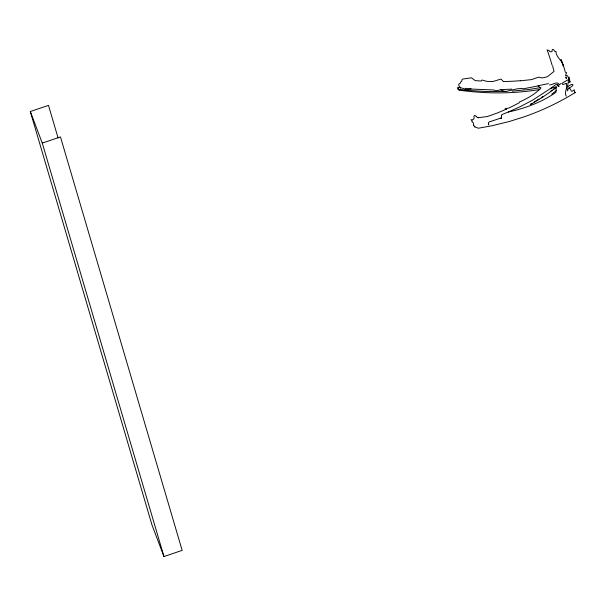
<?xml version="1.0" encoding="UTF-8"?>
<svg xmlns="http://www.w3.org/2000/svg" width="606" height="606" viewBox="0 0 606 606"><rect width="100%" height="100%" fill="white"/><g stroke="black" fill="none" stroke-linecap="round" stroke-linejoin="round"><path stroke-width="0.91" d="M460.613 88.158C459.954 86.537 456.666 84.507 460.439 83.045L460.583 82.083A1.924 1.409 -14.8 0 0 461.863 80.568L461.908 80.113A1.151 0.826 -24.9 0 1 462.976 79.022L471.476 77.81L475.187 80.598L481.058 81.045L481.997 80.015L486.906 81.371L492.723 81.575L501.003 79.053L503.465 81.621M568.11 89.052L567.648 90.87L566.913 87.847M562.421 84.128L562.853 82.666L568.254 79.727M459.318 89.999L458.378 89.749L458.287 87.984L458.136 89.211L468.802 90.445M501.147 118.2L501.745 114.678L508.245 112.027M569.867 80.037L569.488 80.409A1.924 0.485 51.5 0 0 569.496 79.75L569.011 77.318L567.405 87.241C573.049 81.757 575.851 85.34 568.489 88.211C571.943 87.764 569.845 94.21 574.246 89.726L574.7 92.718L575.624 92.271A178.99 122.109 -20.8 0 1 562.482 99.914L561.838 100.263A178.99 122.109 -20.8 0 1 540.052 110.701L539.817 110.8A178.99 122.109 -20.8 0 1 524.97 116.541L509.585 121.427L491.837 125.798L478.399 128.207L474.316 126.768A0.962 0.924 -62.5 0 0 474.945 126.396L473.339 125.472A0.962 0.917 -57.7 0 0 473.536 124.76L473.362 122.882L471.907 121.67A1.151 1.098 -53.7 0 1 472.332 121.011L471.006 119.73L472.483 119.73A1.924 1.818 -50.7 0 0 474.142 117.852L473.922 116.526A1.151 1.091 -50.5 0 1 474.907 115.42L476.377 116.557M557.535 85.969L561.285 83.348M551.763 94.097L556.528 90.536M501.033 118.306L501.473 118.109M550.862 91.029L552.21 90.036M553.551 89.044L554.899 88.044M555.747 88.006L542.506 97.286L530.356 104.671M550.263 88.612L555.444 84.825L557.278 84.62M568.557 82.59L570.193 81.772A0.962 0.53 70.3 0 1 569.966 81.871L570.14 81.81A0.962 0.598 73.3 0 1 569.572 81.431L569.284 79.886M458.053 89.158L457.931 87.855C455.727 86.226 465.673 88.771 466.423 89.923L470.976 89.052L494.019 89.976L495.632 90.855L500.412 89.885L505.533 91.567L517.107 88.87L521.766 88.378L523.319 88.824L537.787 85.961L541.022 87.878C535.174 94.21 527.265 98.536 519.433 102.028L519.334 102.702L513.827 105.596L509.138 107.891L505.063 108.906L506.661 109.042L497.268 113.019L487.557 116.496L478.164 117.731M541.219 97.619L542.847 96.559M536.931 100.331L539.075 98.975M534.151 102.02L536.234 100.755M530.394 104.217L531.894 103.338M501.321 117.928L489.087 121.973L488.444 122.806L488.709 124.98L488.572 124.063M520.304 80.81L531.598 79.606L538.469 77.182L542.249 77.947L547.392 76.75L554.035 71.394L552.596 65.88M562.997 84.575L566.178 83.439M163.961 556.543L42.268 143.084L60.471 136.918L182.156 550.369L163.961 556.543L151.985 524.993L30.3 111.534L48.495 105.361L58.108 138.001M558.49 86.537L559.118 86.4L557.285 84.628M549.445 84.931C552.339 85.294 557.119 80.719 559.088 84.264M538.045 85.772L548.392 83.598M539.635 87.772L528.962 89.483L512.29 91.15M539.848 89.476C513.214 93.975 485.906 93.816 459.181 90.211L459.181 90.211M511.812 89.135L500.609 89.68M506.002 91.491L487.156 91.582L469.612 90.514M465.302 88.302L471.165 88.84M565.996 75.78C567.845 74.803 568.155 77.189 568.61 78.416M565.951 75.742L565.739 74.652L566.61 72.728L565.231 72.159C564.406 67.114 562.641 65.016 561.482 60.395A1.151 0.932 -16.9 0 0 561.474 61.039L561.065 59.585L563.36 65.653A0.962 0.795 -15.9 0 1 563.398 66.387C562.686 60.236 556.232 58.093 555.876 51.283A0.962 0.697 -19.7 0 1 554.611 51.169L553.732 49.783A1.151 0.833 -19.8 0 0 552.225 49.647L552.043 51.533A1.924 1.409 -19.5 0 1 549.521 51.252L549.15 50.646A1.151 0.841 -19.5 0 0 547.65 50.472M568.693 78.538L568.951 79.03M565.572 77.25L566.519 78.75L566.193 77.083M566.284 96.24C563.694 92.097 567.958 88.385 566.277 83.681M30.3 111.534L42.268 143.084M501.382 115.791L501.488 116.231M547.067 49.692A154.356 23.278 61.1 0 1 552.081 65.137M520.251 80.719A196.791 121.261 15.6 0 1 503.427 81.522M478.172 117.822A211.168 47.685 81.8 0 1 476.384 116.67M556.308 87.196L555.838 92.392C541.855 102.247 525.016 108.383 508.358 112.004L520.198 106.679L532.613 100.141L550.422 88.567L556.308 86.666L556.308 87.196"/></g></svg>
